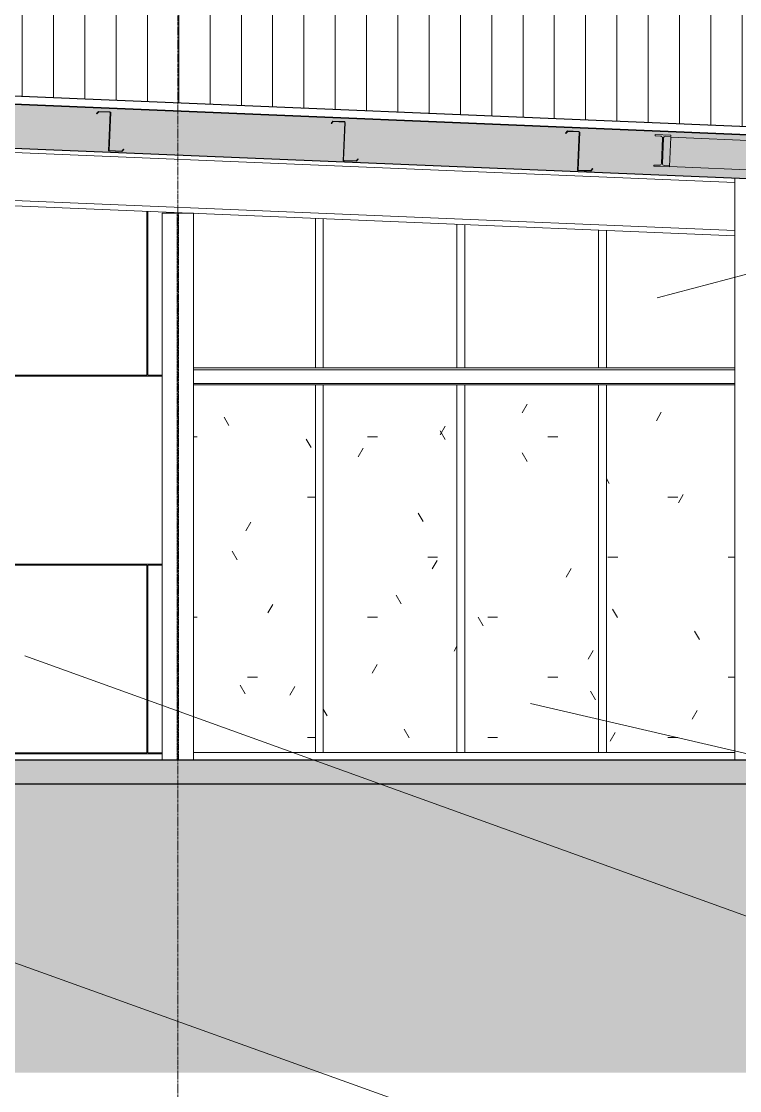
# Model space of a CAD drawing. Header units: inches. Extents: x -23445 to -52, y -314 to 853.
# Drawn here: x -14919.4 to -14735.8, y -84.4 to 188.9 of the extents above; entities that cross this region are included whole.
import ezdxf

# ---------------------------------------------------------------- set-up
doc = ezdxf.new("R2010")
doc.units = ezdxf.units.IN
doc.header["$MEASUREMENT"] = 0
doc.linetypes.add('Grid Line 1_2_', pattern=[0.875, 0.5, -0.125, 0.125, -0.125])
doc.linetypes.add('Hidden 1_8_', pattern=[0.1875, 0.125, -0.0625])
for name, color, linetype, lineweight in [('A-ANNO-IDEN', 131, 'Continuous', 9), ('A-CLNG', 13, 'Continuous', 9), ('A-CLNG-PATT', 13, 'Continuous', 9), ('A-FLOR', 192, 'Continuous', 9), ('A-FLOR-LEVL', 51, 'Continuous', 9), ('A-FLOR-PATT', 8, 'Continuous', 25), ('A-GLAZ-CURT', 52, 'Continuous', 9), ('A-GLAZ-CWMG', 51, 'Continuous', 9), ('A-ROOF', 132, 'Continuous', 9), ('A-WALL', 113, 'Continuous', 9), ('A-WALL-PATT', 111, 'Continuous', 25), ('C-TOPO', 7, 'Continuous', 9), ('I-WALL', 2, 'Continuous', 9), ('S-BEAM', 12, 'Continuous', 9), ('S-COLS', 52, 'Continuous', 9), ('S-GRID', 1, 'Continuous', 9)]:
    doc.layers.add(name, color=color, linetype=linetype, lineweight=lineweight)
pattern_1 = [(0, (-33524.074, 67.247), (61.44, 15.36), [2.534, -43.546, 2.534, -43.546, -245.76]), (0, (-33524.074, 67.247), (61.44, 15.36), [-92.16, 2.534, -89.626, 2.534, -43.546, -107.52]), (0, (-33524.074, 67.247), (61.44, 15.36), [-230.4, 2.534, -28.186, 2.534, -74.266]), (120, (-33501.034, 74.927), (-44.02215, 45.5286), [2.534, -43.546, 2.534, -43.546, -245.76]), (120, (-33501.034, 74.927), (-44.02215, 45.5286), [-92.16, 2.534, -89.626, 2.534, -43.546, -107.52]), (120, (-33501.034, 74.927), (-44.02215, 45.5286), [-230.4, 2.534, -28.186, 2.534, -74.266]), (240, (-33493.354, 105.647), (-17.41785, -60.8886), [2.534, -43.546, 2.534, -43.546, -245.76]), (240, (-33493.354, 105.647), (-17.41785, -60.8886), [-92.16, 2.534, -89.626, 2.534, -43.546, -107.52]), (240, (-33493.354, 105.647), (-17.41785, -60.8886), [-230.4, 2.534, -28.186, 2.534, -74.266])]

# ---------------------------------------------------------------- blocks, each defined once
blk = doc.blocks.new('Struct_Xcel_Sports Complex_rvt-2-Building Section - East_West looking South _ Fitness Center')
at = {"layer": 'A-FLOR-PATT', "lineweight": 9}
h = blk.add_hatch(dxfattribs=at)
h.set_pattern_fill('FP_34', style=0, pattern_type=2)
h.set_pattern_definition([(50, (-33524.074, 67.247), (55.0854, -4.81984), [5.76, -63.36]), (355, (-33524.074, 67.247), (-10.6557, 57.76853), [4.608, -50.688]), (100.451, (-33519.483, 66.846), (44.42947, 52.94866), [4.895, -53.848]), (46.184, (-33524.074, 82.61), (81.96444, -12.71212), [8.64, -95.04]), (96.636, (-33517.24, 81.55), (71.7815, 74.8124), [7.343, -80.772]), (351.184, (-33524.07, 82.61), (71.78195, 74.81243), [6.912, -76.032]), (21, (-33516.394, 78.767), (45.84207, -30.92146), [5.76, -63.36]), (326, (-33516.394, 78.767), (18.68706, 55.69148), [4.608, -50.688]), (71.451, (-33512.573, 76.19), (64.5289, 24.7701), [4.895, -53.848]), (37.5, (-33524.074, 67.247), (0.933895, 25.566816), [2.534, -47.539, 2.534, -48.922, -50.88]), (37.5, (-33524.074, 67.247), (0.933895, 25.566816), [-101.53, 2.534, -48.346]), (7.5, (-33524.074, 67.247), (20.20404, 30.2913), [2.534, -26.803, 2.534, -46.387, -19.392]), (7.5, (-33524.074, 67.247), (20.20404, 30.2913), [-78.259, 2.534, -16.858]), (327.5, (-33541.2, 67.247), (40.997785, -1.732403), [2.534, -16.666, 2.534, -57.37, -79.488]), (327.5, (-33541.2, 67.247), (40.997785, -1.732403), [-79.104, 2.534, -76.954]), (317.5, (-33548.88, 67.247), (44.78888, 7.68784), [2.534, -22.426, 2.534, -37.248, -56.448]), (317.5, (-33548.88, 67.247), (44.78888, 7.68784), [-64.742, 2.534, -53.914])])
h.paths.add_polyline_path([(-25189.87, -6.32), (-25174.52, -6), (-22066.14, -6), (-22066.14, 0), (-25174.52, 0), (-25189.87, -0.32), (-25287.67, -0.32), (-25303.02, 0), (-26272.89, 0), (-26272.89, -6), (-25303.02, -6), (-25287.67, -6.32), (-25241, -6.32)], flags=0)
at = {"layer": 'A-FLOR', "color": 250, "lineweight": 25}
for p, q in [((-22066.14, 0), (-24218.88, 0)), ((-25174.52, -6), (-22066.14, -6))]:
    blk.add_line(p, q, dxfattribs=at)
blk = doc.blocks.new('Girt_C - 8_D-1472944-Building Section - East_West looking South _ Fitness Center')
at = {"layer": 'S-BEAM'}
for p, q in [((-22171.52, 100.3), (-22309.89, 100.3)), ((-22171.52, 99.82), (-22309.89, 99.82)), ((-22309.89, 96.32), (-22171.52, 96.32))]:
    blk.add_line(p, q, dxfattribs=at)
blk = doc.blocks.new('W-Wide Flange - 1_-5_-1341919-Building Section - East_West looking South _ Fitness Center')
at = {"layer": 'S-BEAM'}
for p, q in [((-22171.52, 147.72), (-22500.14, 161.41)), ((-22500.14, 149.12), (-22171.52, 135.42)), ((-22171.52, 134.06), (-22500.14, 147.76))]:
    blk.add_line(p, q, dxfattribs=at)
blk = doc.blocks.new('System Panel - Glazed-frosted-1142378-Building Section - East_West looking South _ Fitness Center')
at = {"layer": 'A-GLAZ-CURT'}
h = blk.add_hatch(dxfattribs=at)
h.set_pattern_fill('FP_12', color=256, style=0, pattern_type=2)
h.set_pattern_definition(pattern_1)
h.paths.add_polyline_path([(-22278.7, 2), (-22278.7, 96), (-22309.89, 96), (-22309.89, 2), (-22293.21, 2)], flags=0)
blk.add_line((-22278.7, 96), (-22309.89, 96), dxfattribs=at)
blk = doc.blocks.new('Rectangular Mullion - Exterior 2_ x 4_5_-1135321-Building Section - East_West looking South _ Fitness Center')
at = {"layer": 'A-GLAZ-CWMG'}
blk.add_line((-22277.7, 2), (-22309.89, 2), dxfattribs=at)
blk = doc.blocks.new('System Panel - Glazed-frosted-1142383-Building Section - East_West looking South _ Fitness Center')
at = {"layer": 'A-GLAZ-CURT'}
h = blk.add_hatch(dxfattribs=at)
h.set_pattern_fill('FP_12', color=256, style=0, pattern_type=2)
h.set_pattern_definition(pattern_1)
h.paths.add_polyline_path([(-22242.52, 2), (-22242.52, 96), (-22276.7, 96), (-22276.7, 2)], flags=0)
blk.add_line((-22242.52, 96), (-22276.7, 96), dxfattribs=at)
blk = doc.blocks.new('Rectangular Mullion - Exterior 2_ x 4_5_-769211-Building Section - East_West looking South _ Fitness Center')
at = {"layer": 'A-GLAZ-CWMG'}
blk.add_line((-22241.52, 2), (-22277.7, 2), dxfattribs=at)
blk = doc.blocks.new('Rectangular Mullion - Exterior 2_ x 4_5_-827464-Building Section - East_West looking South _ Fitness Center')
at = {"layer": 'A-GLAZ-CWMG'}
for p, q in [((-22278.7, 96), (-22276.7, 96)), ((-22278.7, 96), (-22278.7, 2)), ((-22276.7, 2), (-22276.7, 96)), ((-22276.7, 2), (-22278.7, 2))]:
    blk.add_line(p, q, dxfattribs=at)
blk = doc.blocks.new('Rectangular Mullion - Exterior 2_ x 4_5_-1142356-Building Section - East_West looking South _ Fitness Center')
at = {"layer": 'A-GLAZ-CWMG'}
for p, q in [((-22278.7, 138.53), (-22278.7, 100.3)), ((-22276.7, 100.3), (-22276.7, 138.45))]:
    blk.add_line(p, q, dxfattribs=at)
blk = doc.blocks.new('System Panel - Glazed-frosted-V48-Building Section - East_West looking South _ Fitness Center')
at = {"layer": 'A-GLAZ-CURT'}
h = blk.add_hatch(dxfattribs=at)
h.set_pattern_fill('FP_12', color=256, style=0, pattern_type=2)
h.set_pattern_definition(pattern_1)
h.paths.add_polyline_path([(-22240.52, 2), (-22206.33, 2), (-22206.33, 96), (-22240.52, 96), (-22240.52, 76.46)], flags=0)
blk.add_line((-22206.33, 96), (-22240.52, 96), dxfattribs=at)
blk = doc.blocks.new('Rectangular Mullion - Exterior 2_ x 4_5_-V49-Building Section - East_West looking South _ Fitness Center')
at = {"layer": 'A-GLAZ-CWMG'}
blk.add_line((-22205.33, 2), (-22241.52, 2), dxfattribs=at)
blk = doc.blocks.new('Rectangular Mullion - Exterior 2_ x 4_5_-1115231-Building Section - East_West looking South _ Fitness Center')
at = {"layer": 'A-GLAZ-CWMG'}
for p, q in [((-22242.52, 96), (-22240.52, 96)), ((-22242.52, 96), (-22242.52, 2)), ((-22240.52, 2), (-22240.52, 96)), ((-22240.52, 2), (-22242.52, 2))]:
    blk.add_line(p, q, dxfattribs=at)
blk = doc.blocks.new('Rectangular Mullion - Exterior 2_ x 4_5_-1142334-Building Section - East_West looking South _ Fitness Center')
at = {"layer": 'A-GLAZ-CWMG'}
for p, q in [((-22242.52, 137.02), (-22242.52, 100.3)), ((-22240.52, 100.3), (-22240.52, 136.94))]:
    blk.add_line(p, q, dxfattribs=at)
blk = doc.blocks.new('System Panel - Glazed-frosted-V50-Building Section - East_West looking South _ Fitness Center')
at = {"layer": 'A-GLAZ-CURT'}
h = blk.add_hatch(dxfattribs=at)
h.set_pattern_fill('FP_12', color=256, style=0, pattern_type=2)
h.set_pattern_definition(pattern_1)
h.paths.add_polyline_path([(-22171.52, 2), (-22171.52, 96), (-22204.33, 96), (-22204.33, 2)], flags=0)
blk.add_line((-22171.52, 96), (-22204.33, 96), dxfattribs=at)
blk = doc.blocks.new('Rectangular Mullion - Exterior 2_ x 4_5_-V51-Building Section - East_West looking South _ Fitness Center')
at = {"layer": 'A-GLAZ-CWMG'}
blk.add_line((-22171.52, 2), (-22205.33, 2), dxfattribs=at)
blk = doc.blocks.new('Rectangular Mullion - Exterior 2_ x 4_5_-V52-Building Section - East_West looking South _ Fitness Center')
at = {"layer": 'A-GLAZ-CWMG'}
for p, q in [((-22206.33, 135.51), (-22206.33, 100.3)), ((-22204.33, 100.3), (-22204.33, 135.43))]:
    blk.add_line(p, q, dxfattribs=at)
blk = doc.blocks.new('W-Wide Flange-Column - B4_B-1393571-Building Section - East_West looking South _ Fitness Center')
at = {"layer": 'S-COLS', "linetype": 'Hidden 1_8_'}
for p, q in [((-22314.05, 0), (-22314.05, 139.83)), ((-22313.73, 139.83), (-22313.73, 0))]:
    blk.add_line(p, q, dxfattribs=at)
blk = doc.blocks.new('Girt_Z - 10_D-1390502-Building Section - East_West looking South _ Fitness Center')
at = {"layer": 'S-BEAM', "lineweight": 15}
for p, q in [((-22334.17, 165.86), (-22334.67, 165.31)), ((-22334.67, 165.31), (-22334.59, 165.23)), ((-22334.59, 165.23), (-22334.12, 165.75)), ((-22331.23, 165.74), (-22334.17, 165.86)), ((-22334.12, 165.75), (-22331.23, 165.63)), ((-22331.16, 165.55), (-22331.57, 155.75)), ((-22331.45, 155.93), (-22331.05, 165.54)), ((-22328.24, 155.72), (-22331.38, 155.85)), ((-22327.77, 156.23), (-22328.24, 155.72)), ((-22328.2, 155.6), (-22327.69, 156.16)), ((-22327.69, 156.16), (-22327.77, 156.23)), ((-22331.57, 155.75), (-22328.2, 155.6))]:
    blk.add_line(p, q, dxfattribs=at)
for centre, radius, start, end in [((-22331.24, 165.55), 0.187, 357.6141, 87.6141), ((-22331.24, 165.55), 0.0782, 357.6141, 85.4913), ((-22331.37, 155.92), 0.0782, 177.6141, 264.5717)]:
    blk.add_arc(centre, radius, start, end, dxfattribs=at)
blk = doc.blocks.new('Dimension Lumber - 5_5 x 7_5 Glulam-1403169-Building Section - East_West looking South _ Fitness Center')
at = {"layer": 'S-BEAM', "lineweight": 15}
for p, q in [((-22187.85, 159.27), (-22188.16, 151.77)), ((-21973.89, 150.35), (-22187.85, 159.27)), ((-22188.16, 151.77), (-21974.21, 142.86)), ((-21974.21, 142.86), (-21973.89, 150.35))]:
    blk.add_line(p, q, dxfattribs=at)
blk = doc.blocks.new('W-Wide Flange - W8X15-1355454-Building Section - East_West looking South _ Fitness Center')
at = {"layer": 'S-BEAM'}
h = blk.add_hatch(dxfattribs=at)
h.set_pattern_fill('FP_11', color=256, style=0, pattern_type=2)
h.set_pattern_definition([(45, (-33524.074, 67.247), (-19.00703, 19.00703), []), (45, (-33524.074, 96.047), (-19.00703, 19.00703), [])])
h.paths.add_polyline_path([(-22188.16, 151.66), (-22188.15, 151.98), (-22189.53, 152.03), (-22189.88, 152.19), (-22190.01, 152.55), (-22189.74, 159.03), (-22189.58, 159.38), (-22189.22, 159.51), (-22187.84, 159.45), (-22187.82, 159.76), (-22191.83, 159.93), (-22191.84, 159.62), (-22190.46, 159.56), (-22190.12, 159.4), (-22189.98, 159.04), (-22190.25, 152.56), (-22190.41, 152.22), (-22190.77, 152.09), (-22192.16, 152.14), (-22192.17, 151.83)], flags=0)
at = {"layer": 'S-BEAM', "lineweight": 15}
for p, q in [((-22191.83, 159.93), (-22191.84, 159.62)), ((-22191.84, 159.62), (-22190.46, 159.56)), ((-22187.82, 159.76), (-22191.83, 159.93)), ((-22189.98, 159.04), (-22190.25, 152.56)), ((-22190.01, 152.55), (-22189.74, 159.03)), ((-22189.22, 159.51), (-22187.84, 159.45)), ((-22187.84, 159.45), (-22187.82, 159.76)), ((-22192.16, 152.14), (-22192.17, 151.83)), ((-22192.17, 151.83), (-22188.16, 151.66)), ((-22190.77, 152.09), (-22192.16, 152.14)), ((-22188.15, 151.98), (-22189.53, 152.03)), ((-22188.16, 151.66), (-22188.15, 151.98))]:
    blk.add_line(p, q, dxfattribs=at)
for centre, start, end in [((-22190.48, 159.06), 357.6141, 87.6141), ((-22189.24, 159.01), 87.6141, 177.6141), ((-22190.75, 152.58), 267.6141, 357.6141), ((-22189.51, 152.53), 177.6141, 267.6141)]:
    blk.add_arc(centre, 0.497, start, end, dxfattribs=at)

msp = doc.modelspace()

# ---------------------------------------------------------------- hatches: boundary and pattern name
at = {"layer": 'A-CLNG-PATT'}
h = msp.add_hatch(dxfattribs=at)
h.set_pattern_fill('FP_18', color=256, style=0, pattern_type=2)
h.set_pattern_definition([(161.57, (-33523.114, 68.207), (-7.6802237, -0.0009796), [0, -54.643, 6.067, 0]), (18.43, (-33525.034, 68.207), (-7.6802237, 0.0009796), [0, -54.643, 6.067, 0]), (108.43, (-33523.114, 68.207), (3.8382953, -19.20136532), [18.211, -42.499]), (71.57, (-33525.034, 68.207), (3.8382953, 19.20136532), [18.211, -42.499])])
h.paths.add_polyline_path([(-14627.157, 144.24209), (-14627.157, 155.37674), (-15364.42762, 186.09635), (-15364.42762, 174.9617), (-14630.64374, 144.38737)], flags=0)
at = {"layer": 'A-WALL-PATT', "lineweight": 9}
h = msp.add_hatch(dxfattribs=at)
h.set_pattern_fill('FP_35', color=256, style=0, pattern_type=2)
h.set_pattern_definition([(270, (-30135.186, -153.667), (8, 5e-16), [])])
h.paths.add_polyline_path([(-14624.17762, 157.38454), (-14624.17762, 158.5), (-14626.67762, 158.5), (-14626.67762, 163.55469), (-14627.05262, 163.24003), (-14627.05262, 157.50434)], flags=0)
h.paths.add_polyline_path([(-14627.157, 157.50869), (-14627.157, 163.15244), (-14627.25325, 163.07168), (-14627.32355, 163.15547), (-14627.157, 163.29522), (-14627.157, 166.94531), (-14634.49015, 166.94531), (-14634.49015, 167.05469), (-14627.157, 167.05469), (-14627.157, 185.5), (-14627.05262, 185.5), (-14627.05262, 167.05469), (-14626.86512, 167.05469), (-14626.86507, 166.94531), (-14627.05262, 166.94531), (-14627.05262, 163.3828), (-14626.787, 163.60569), (-14626.787, 166.87128), (-14626.67762, 166.94531), (-14626.67762, 192.79688), (-14627.25325, 192.31387), (-14627.32355, 192.39766), (-14626.787, 192.84788), (-14626.787, 196.11347), (-14626.67762, 196.1875), (-14626.67762, 237.79688), (-14627.25325, 237.31387), (-14627.32355, 237.39766), (-14626.787, 237.84788), (-14626.787, 239.45581), (-14634.56825, 239.45581), (-14634.56825, 237.84788), (-14634.03279, 237.39857), (-14634.10309, 237.31478), (-14634.67762, 237.84788), (-14634.67762, 239.45581), (-15018.05262, 239.45581), (-15018.05262, 179.07714), (-15133.92762, 179.07714), (-15133.92762, 195.45214), (-15134.05262, 195.45214), (-15134.05262, 239.45581), (-15362.67762, 239.45581), (-15362.67762, 190), (-15364.17762, 190), (-15364.17762, 188.21788), (-14669.31004, 159.26506)], flags=0)
h.paths.add_polyline_path([(-14634.10309, 163.0726), (-14634.67762, 163.60569), (-14634.67762, 166.86719), (-14634.56825, 166.87006), (-14634.49015, 163.54016), (-14634.03279, 163.15638)], flags=0)
h.paths.add_polyline_path([(-14634.10309, 192.31478), (-14634.67762, 192.84788), (-14634.67762, 196.10938), (-14634.56825, 196.11224), (-14634.49015, 192.78235), (-14634.03279, 192.39857)], flags=0)
h.paths.add_polyline_path([(-14634.10309, 196.1875), (-14634.49015, 196.1875), (-14634.49015, 196.29688), (-14626.86512, 196.29687), (-14626.86507, 196.1875), (-14634.03279, 196.1875)], flags=0)
h = msp.add_hatch(dxfattribs=at)
h.set_pattern_fill('FP_14', color=256, style=0, pattern_type=2)
h.set_pattern_definition([(90, (-30037.98, 677.25), (-193, -193), [48, -145]), (180, (-30037.98, 677.25), (-2e-14, -193), [96.25, -96.75]), (270, (-30134.23, 725.25), (-193, -193), [48, -145]), (180, (-30037.98, 725.25), (-2e-14, -193), [96.25, -96.75]), (270, (-30134.48, 725.25), (-193, -193), [48, -145]), (180, (-30134.48, 725.25), (-2e-14, -193), [96.25, -96.75]), (90, (-30230.73, 677.25), (-193, -193), [48, -145]), (180, (-30134.48, 677.25), (-2e-14, -193), [96.25, -96.75]), (90, (-30085.98, 725.5), (-193, -193), [48, -145]), (180, (-30037.73, 725.5), (-2e-14, -193), [48.25, -144.75]), (180, (-30037.73, 773.5), (-2e-14, -193), [48.25, -144.75]), (90, (-30182.48, 725.5), (-193, -193), [48, -145]), (180, (-30086.23, 725.5), (-2e-14, -193), [96.25, -96.75]), (270, (-30086.23, 773.5), (-193, -193), [48, -145]), (180, (-30086.23, 773.5), (-2e-14, -193), [96.25, -96.75]), (180, (-30182.73, 725.5), (-2e-14, -193), [48, -145]), (270, (-30182.73, 773.5), (-193, -193), [48, -145]), (180, (-30182.73, 773.5), (-2e-14, -193), [48, -145]), (90, (-30037.98, 773.75), (-193, -193), [48, -145]), (180, (-30037.98, 773.75), (-2e-14, -193), [96.25, -96.75]), (270, (-30134.23, 821.75), (-193, -193), [48, -145]), (180, (-30037.98, 821.75), (-2e-14, -193), [96.25, -96.75]), (270, (-30134.48, 821.75), (-193, -193), [48, -145]), (180, (-30134.48, 821.75), (-2e-14, -193), [96.25, -96.75]), (270, (-30230.73, 821.75), (-193, -193), [48, -145]), (180, (-30134.48, 773.75), (-2e-14, -193), [96.25, -96.75]), (90, (-30085.98, 822), (-193, -193), [48, -145]), (180, (-30037.73, 822), (-2e-14, -193), [48.25, -144.75]), (180, (-30037.73, 870), (-2e-14, -193), [48.25, -144.75]), (90, (-30182.48, 822), (-193, -193), [48, -145]), (180, (-30086.23, 822), (-2e-14, -193), [96.25, -96.75]), (270, (-30086.23, 870), (-193, -193), [48, -145]), (180, (-30086.23, 870), (-2e-14, -193), [96.25, -96.75]), (180, (-30182.73, 822), (-2e-14, -193), [48, -145]), (270, (-30182.73, 870), (-193, -193), [48, -145]), (180, (-30182.73, 870), (-2e-14, -193), [48, -145])])
h.paths.add_polyline_path([(-15376.24012, 0), (-15369.67762, 0), (-15369.67762, 115.82032), (-15376.24012, 115.82032), (-15376.24012, 76.46)], flags=0)
h.paths.add_polyline_path([(-15024.30262, 0), (-15024.30262, 145.75), (-15017.53164, 145.75), (-15065.67762, 147.75608), (-15065.67762, 0)], flags=0)
h.paths.add_polyline_path([(-14985.61512, 0), (-14883.42762, 0), (-14883.42762, 139.829), (-14879.55262, 139.829), (-14879.55262, 140.00087), (-14985.61512, 144.42015), (-14985.61512, 76.46)], flags=0)
h.paths.add_polyline_path([(-15365.42762, 141.09921), (-15364.92762, 141.09921), (-15364.92762, 144.67524), (-15365.42762, 144.67524), (-15365.42762, 144.55208)], flags=0)
h.paths.add_polyline_path([(-14626.93882, 145.5), (-14624.05262, 145.5), (-14624.05262, 146.36979), (-14627.05262, 146.49479), (-14627.05262, 145.5)], flags=0)
h.paths.add_polyline_path([(-14624.05262, 153.8763), (-14624.05262, 155.3776), (-14627.05262, 155.5026), (-14627.05262, 154.0013)], flags=0)
h.paths.add_polyline_path([(-14627.157, 155.37674), (-14627.157, 155.50695), (-15364.17762, 186.21614), (-15364.17762, 186.08593), (-14648.23498, 156.25499)], flags=0)
at = {"layer": 'C-TOPO'}
h = msp.add_hatch(dxfattribs=at)
h.set_pattern_fill('FP_13', color=256, style=0, pattern_type=2)
h.set_pattern_definition([(0, (-33524.074, 67.247), (48, 48), [48, -48]), (0, (-33524.074, 85.247), (48, 48), [48, -48]), (0, (-33524.074, 103.247), (48, 48), [48, -48]), (90, (-33518.074, 109.247), (-48, 48), [48, -48]), (90, (-33500.074, 109.247), (-48, 48), [48, -48]), (90, (-33482.074, 109.247), (-48, 48), [48, -48])])
h.paths.add_polyline_path([(-18929.50562, -79.828), (-14623.67762, -79.828), (-14623.67762, -48), (-14636.67762, -48), (-14636.67762, -36), (-14631.67762, -36), (-14631.67762, -6), (-17740.05262, -6), (-17755.90955, -6.33035), (-17853.2024, -6.3198), (-17872.67762, -6), (-17872.67762, -12), (-17953.80262, -12), (-17953.80262, -6), (-18221.05262, -6), (-18221.05262, -12), (-18302.80262, -12), (-18302.80262, -6), (-18838.42762, -6), (-18838.42762, -36), (-18835.42762, -36), (-18835.42762, -48), (-18853.42762, -48), (-18853.42762, -36), (-18852.42762, -35.97606), (-18852.42762, 0), (-18929.50562, 0), (-18929.50562, -6.95548)], flags=0)
h.paths.add_polyline_path([(-17806.53762, -0.3198), (-17755.40285, -0.3198), (-17740.05262, 0), (-17868.55262, 0), (-17853.2024, -0.3198)], flags=0)

# ---------------------------------------------------------------- linework, layer by layer
at = {"layer": 'A-ANNO-IDEN', "color": 153}
for p, q in [((-14756.86228, 118.20785), (-14470.75129, 193.81954)), ((-15139.92187, 26.66641), (-14470.75129, -213.32508)), ((-14918.50116, 26.66641), (-14470.75129, -134.75644)), ((-14789.26729, 14.51183), (-14470.75129, -59.60653))]:
    msp.add_line(p, q, dxfattribs=at)
at = {"layer": 'A-CLNG', "lineweight": 25}
for p, q in [((-14627.157, 155.37674), (-15364.17762, 186.08593)), ((-15364.17762, 174.95128), (-14627.157, 144.24209))]:
    msp.add_line(p, q, dxfattribs=at)
at = {"layer": 'A-FLOR-LEVL', "linetype": 'Grid Line 1_2_'}
msp.add_line((-19122.86105, 0), (-13634.10082, 0), dxfattribs=at)
at = {"layer": 'A-ROOF', "lineweight": 25}
for p, q in [((-14536.42762, 153.72829), (-15364.17762, 188.21788)), ((-15364.17762, 186.21614), (-14536.42762, 151.72656))]:
    msp.add_line(p, q, dxfattribs=at)
at = {"layer": 'A-WALL'}
msp.add_line((-14879.55262, 139.829), (-14879.55262, 139.952), dxfattribs=at)
at = {"layer": 'I-WALL'}
msp.add_line((-14737.05262, 148.82107), (-14737.05262, 0), dxfattribs=at)
at = {"layer": 'S-COLS'}
for p, q in [((-14883.42762, 139.829), (-14883.42762, 0)), ((-14875.42762, 139.829), (-14883.42762, 139.829)), ((-14875.42762, 139.829), (-14875.42762, 0))]:
    msp.add_line(p, q, dxfattribs=at)
at = {"layer": 'S-GRID', "linetype": 'Grid Line 1_2_'}
msp.add_line((-14879.42762, -273.16081), (-14879.42762, 671.89181), dxfattribs=at)

# ---------------------------------------------------------------- block references
at = {"color": 90, "lineweight": 5}
msp.add_blockref('Struct_Xcel_Sports Complex_rvt-2-Building Section - East_West looking South _ Fitness Center', (7434.4626, 0), dxfattribs=at)
at = {"layer": 'A-GLAZ-CURT'}
for name in ['System Panel - Glazed-frosted-1142378-Building Section - East_West looking South _ Fitness Center', 'System Panel - Glazed-frosted-1142383-Building Section - East_West looking South _ Fitness Center', 'System Panel - Glazed-frosted-V48-Building Section - East_West looking South _ Fitness Center', 'System Panel - Glazed-frosted-V50-Building Section - East_West looking South _ Fitness Center']:
    msp.add_blockref(name, (7434.4626, 0), dxfattribs=at)
at = {"layer": 'A-GLAZ-CWMG'}
for name, p in [('Rectangular Mullion - Exterior 2_ x 4_5_-1142356-Building Section - East_West looking South _ Fitness Center', (7434.4626, 0)), ('Rectangular Mullion - Exterior 2_ x 4_5_-1142334-Building Section - East_West looking South _ Fitness Center', (7434.4626, 0)), ('Rectangular Mullion - Exterior 2_ x 4_5_-V52-Building Section - East_West looking South _ Fitness Center', (7434.4626, 0)), ('Rectangular Mullion - Exterior 2_ x 4_5_-827464-Building Section - East_West looking South _ Fitness Center', (7434.4626, 0)), ('Rectangular Mullion - Exterior 2_ x 4_5_-1115231-Building Section - East_West looking South _ Fitness Center', (7434.4626, 0)), ('Rectangular Mullion - Exterior 2_ x 4_5_-1115231-Building Section - East_West looking South _ Fitness Center', (7470.6501, 0)), ('Rectangular Mullion - Exterior 2_ x 4_5_-1135321-Building Section - East_West looking South _ Fitness Center', (7434.4626, 0)), ('Rectangular Mullion - Exterior 2_ x 4_5_-769211-Building Section - East_West looking South _ Fitness Center', (7434.4626, 0)), ('Rectangular Mullion - Exterior 2_ x 4_5_-V49-Building Section - East_West looking South _ Fitness Center', (7434.4626, 0)), ('Rectangular Mullion - Exterior 2_ x 4_5_-V51-Building Section - East_West looking South _ Fitness Center', (7434.4626, 0))]:
    msp.add_blockref(name, p, dxfattribs=at)
at = {"layer": 'S-BEAM'}
for name, p in [('Girt_Z - 10_D-1390502-Building Section - East_West looking South _ Fitness Center', (7434.4626, 0)), ('W-Wide Flange - 1_-5_-1341919-Building Section - East_West looking South _ Fitness Center', (7434.4626, 0)), ('Girt_Z - 10_D-1390502-Building Section - East_West looking South _ Fitness Center', (7494.41058, -2.49783)), ('Girt_Z - 10_D-1390502-Building Section - East_West looking South _ Fitness Center', (7554.35857, -4.99567)), ('W-Wide Flange - W8X15-1355454-Building Section - East_West looking South _ Fitness Center', (7434.4626, 0)), ('Dimension Lumber - 5_5 x 7_5 Glulam-1403169-Building Section - East_West looking South _ Fitness Center', (7434.4626, 0)), ('Girt_C - 8_D-1472944-Building Section - East_West looking South _ Fitness Center', (7434.4626, 0))]:
    msp.add_blockref(name, p, dxfattribs=at)
at = {"layer": 'S-COLS', "linetype": 'Hidden 1_8_'}
msp.add_blockref('W-Wide Flange-Column - B4_B-1393571-Building Section - East_West looking South _ Fitness Center', (7434.4626, 0), dxfattribs=at)

doc.saveas('drawing.dxf')
